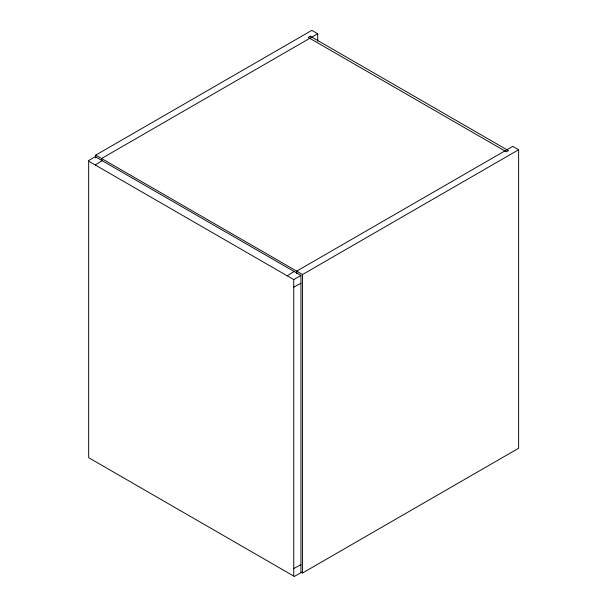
<?xml version="1.0" encoding="UTF-8"?>
<svg xmlns="http://www.w3.org/2000/svg" width="607" height="607" viewBox="0 0 607 607"><rect width="100%" height="100%" fill="white"/><g stroke="black" fill="none" stroke-linecap="round" stroke-linejoin="round"><path stroke-width="0.91" d="M88.387 160.711L95.216 156.659L300.943 275.434L300.943 572.682L294.038 576.597M300.935 564.73L293.742 568.524M95.731 157.964L95.731 155.119L311.839 30.35L317.696 33.734L317.696 41.314M317.696 33.734L101.589 158.503L101.589 160.392M294.016 279.425L300.935 275.434M95.731 155.119L302.529 274.516L518.636 149.747L518.636 448.239L302.529 573.008L301.064 572.158M518.636 149.747L512.778 146.363L296.671 271.132L296.671 273.666M293.742 287.149L300.913 283.325M294.084 271.511L287.194 275.806M102.105 160.673L95.216 164.967M302.529 274.516L302.529 573.008M310.283 36.223L308.219 37.414L506.405 151.833L508.469 150.642L310.283 36.223M293.742 279.584L88.668 161.189L88.668 457.686L293.742 576.089L293.742 279.584"/></g></svg>
